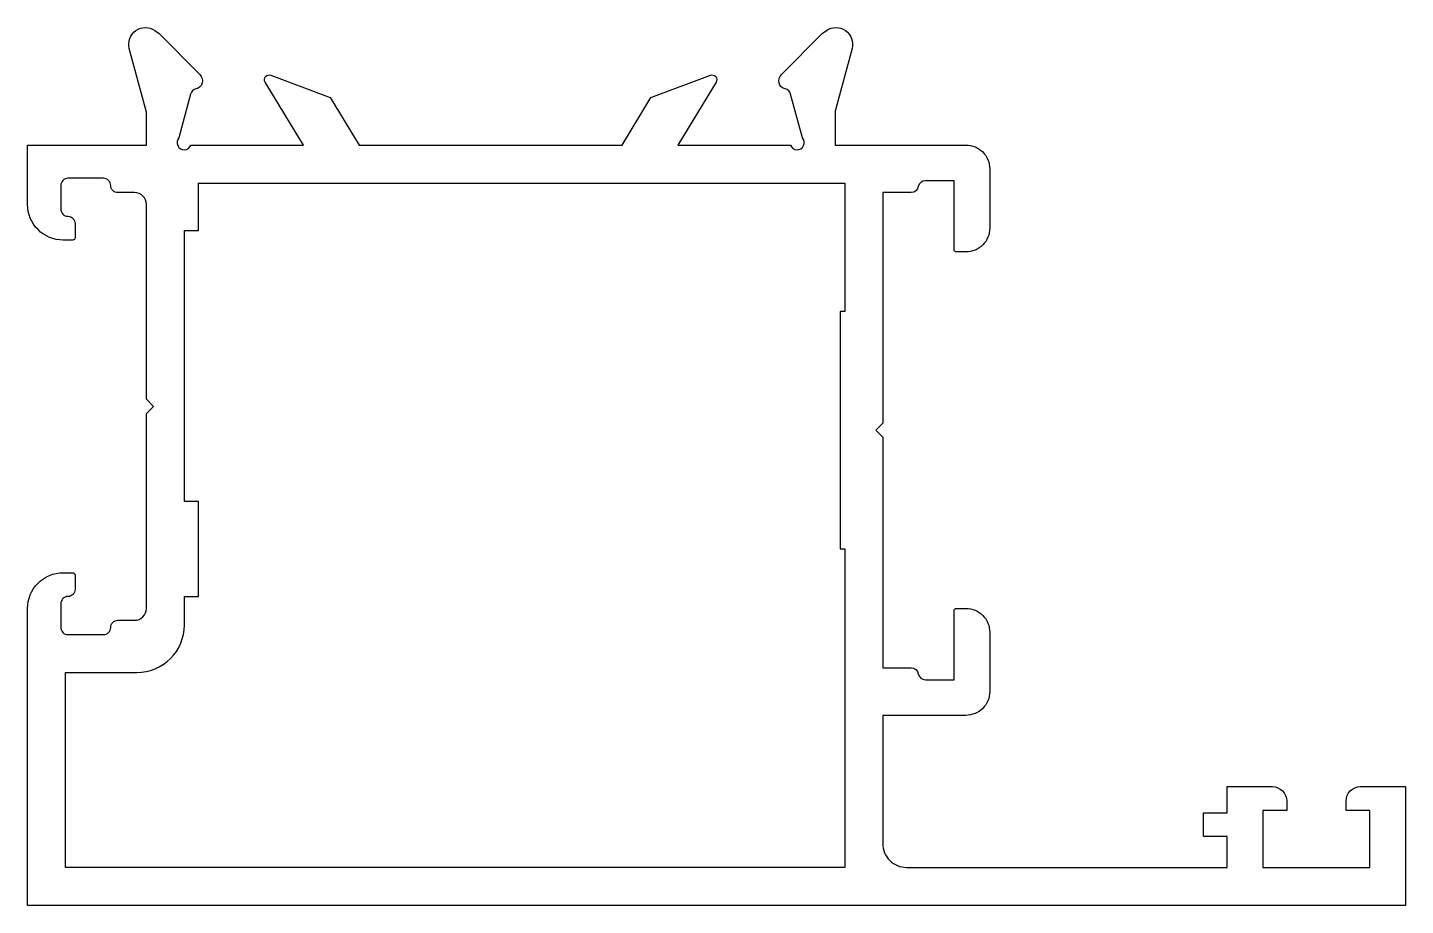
# Model space of a CAD drawing. Extents: x 433.5 to 491.5, y 350.5 to 387.5.
import ezdxf

# ---------------------------------------------------------------- set-up
doc = ezdxf.new("R2010")
doc.units = 0
doc.layers.get('0').update_dxf_attribs({"linetype": 'CONTINUOUS'})

msp = doc.modelspace()

# ---------------------------------------------------------------- linework, layer by layer
at = {"ltscale": 5}
for points in [[(438.523, 382.548), (438.523, 383.924), (437.804, 386.61, -0.700084), (438.882, 387.364), (439.061, 387.238), (440.773, 385.509, -0.607471), (440.614, 384.909, 0.283637), (440.387, 384.69), (439.895, 382.853, 1.229391), (440.397, 382.548), (445.141, 382.548), (443.526, 385.195, -0.713664), (443.767, 385.486), (446.266, 384.544), (447.485, 382.548), (458.547, 382.548), (459.765, 384.544), (462.264, 385.486, -0.713664), (462.505, 385.195), (460.89, 382.548), (465.634, 382.548, 1.229391), (466.136, 382.853), (465.644, 384.69, 0.283637), (465.417, 384.909, -0.607471), (465.259, 385.509), (466.97, 387.238), (467.15, 387.364, -0.700084), (468.227, 386.61), (467.523, 383.976), (467.523, 382.548), (473.023, 382.548, -0.414214), (474.023, 381.548), (474.023, 379.048, -0.414214), (473.023, 378.048), (472.623, 378.048, -0.414214), (472.523, 378.148), (472.523, 381.048), (471.314, 381.048, 0.365977), (471.018, 380.798, -0.365977), (470.723, 380.548), (469.523, 380.548), (469.523, 370.848), (469.223, 370.548), (469.523, 370.248), (469.523, 360.548), (470.723, 360.548, -0.365977), (471.018, 360.298, 0.365977), (471.314, 360.048), (472.523, 360.048), (472.523, 362.948, -0.414214), (472.623, 363.048), (473.023, 363.048, -0.414214), (474.023, 362.048), (474.023, 359.548, -0.414214), (473.023, 358.548), (469.523, 358.548), (469.523, 353.148, 0.414214), (470.523, 352.148), (484.023, 352.148), (484.023, 353.448), (483.023, 353.448), (483.023, 354.448), (484.023, 354.448), (484.023, 355.548), (485.923, 355.548, -0.414214), (486.523, 354.948), (486.523, 354.548), (485.523, 354.548), (485.523, 352.148), (490.023, 352.148), (490.023, 354.548), (489.023, 354.548), (489.023, 354.948, -0.414214), (489.623, 355.548), (491.523, 355.548), (491.523, 350.548), (433.523, 350.548), (433.523, 363.048, -0.414214), (435.023, 364.548), (435.423, 364.548, -0.414214), (435.523, 364.448), (435.523, 363.848, -0.414214), (435.223, 363.548, 0.414214), (434.923, 363.248), (434.923, 362.248, 0.414214), (435.223, 361.948), (436.723, 361.948, 0.414214), (437.023, 362.248, -0.414214), (437.323, 362.548), (438.023, 362.548, 0.414214), (438.523, 363.048), (438.523, 371.248), (438.823, 371.548), (438.523, 371.848), (438.523, 380.048, 0.414214), (438.023, 380.548), (437.323, 380.548, -0.414214), (437.023, 380.848, 0.414214), (436.723, 381.148), (435.223, 381.148, 0.414214), (434.923, 380.848), (434.923, 379.848, 0.414214), (435.223, 379.548, -0.414214), (435.523, 379.248), (435.523, 378.648, -0.414214), (435.423, 378.548), (435.023, 378.548, -0.414214), (433.523, 380.048), (433.523, 382.548)], [(435.123, 360.348), (438.123, 360.348, 0.414214), (440.123, 362.348), (440.123, 363.548), (440.723, 363.548), (440.723, 367.548), (440.123, 367.548), (440.123, 378.948), (440.723, 378.948), (440.723, 380.948), (467.923, 380.948), (467.923, 375.548), (467.723, 375.548), (467.723, 365.548), (467.923, 365.548), (467.923, 352.148), (435.123, 352.148)]]:
    msp.add_lwpolyline(points, format="xyb", close=True, dxfattribs=at)

doc.saveas('drawing.dxf')
